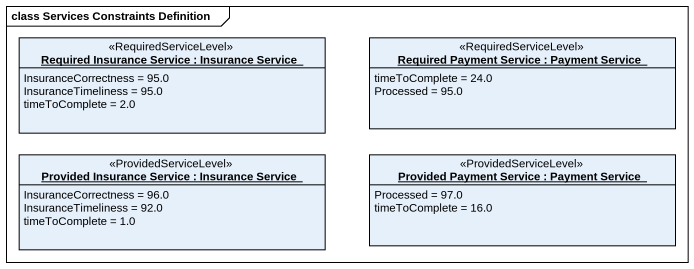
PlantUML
@startuml
mainframe class Services Constraints Definition
hide circle
hide empty members
object "Required Insurance Service : Insurance Service" as Required_Insurance_Service <<RequiredServiceLevel>> {
  InsuranceCorrectness = 95.0
  InsuranceTimeliness = 95.0
  timeToComplete = 2.0
}
object "Required Payment Service : Payment Service" as Required_Payment_Service <<RequiredServiceLevel>> {
  timeToComplete = 24.0
  Processed = 95.0
}
object "Provided Insurance Service : Insurance Service" as Provided_Insurance_Service <<ProvidedServiceLevel>> {
  InsuranceCorrectness = 96.0
  InsuranceTimeliness = 92.0
  timeToComplete = 1.0
}
object "Provided Payment Service : Payment Service" as Provided_Payment_Service <<ProvidedServiceLevel>> {
  Processed = 97.0
  timeToComplete = 16.0
}
@enduml
